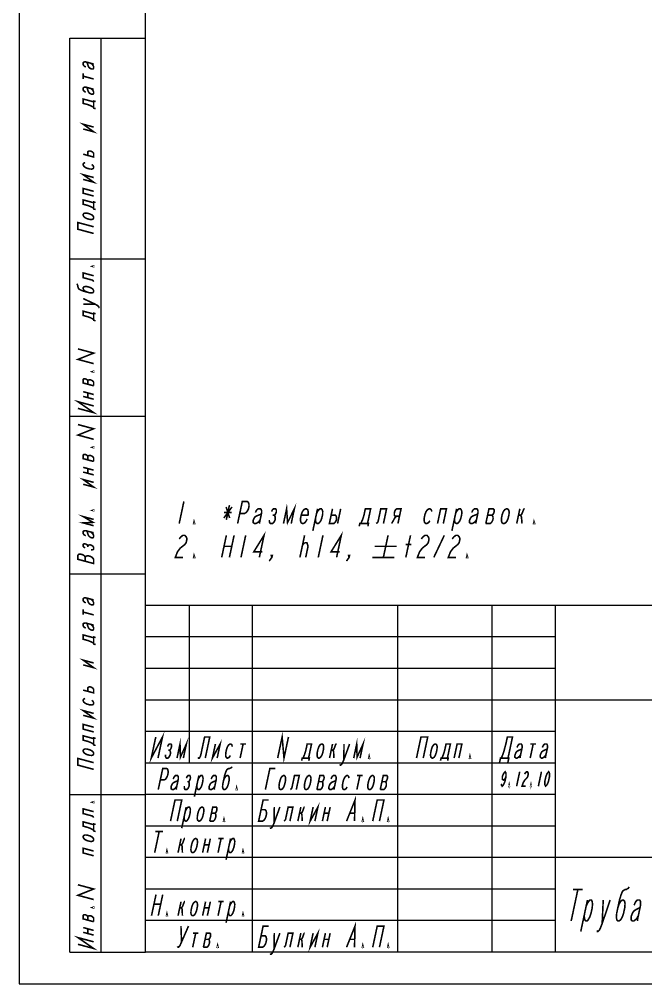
# Model space of a CAD drawing. Header units: millimetres. Extents: x 0 to 585, y 0 to 408.
# Drawn here: x 0 to 99.3, y 0 to 153 of the extents above; entities that cross this region are included whole.
import ezdxf

# ---------------------------------------------------------------- set-up
doc = ezdxf.new("R2010")
doc.units = ezdxf.units.MM
doc.header["$LTSCALE"] = 19.36
doc.layers.get('0').update_dxf_attribs({"linetype": 'CONTINUOUS'})

msp = doc.modelspace()

# ---------------------------------------------------------------- linework, layer by layer
at = {"color": 7, "linetype": 'Continuous'}
for p, q in [((0, 297), (0, 0)), ((20, 5), (20, 292.3499)), ((8, 5), (8, 150)), ((8, 150), (20, 150)), ((13, 5), (13, 150)), ((20, 5), (20, 150)), ((8, 115), (20, 115)), ((8, 90), (20, 90)), ((8, 65), (20, 65)), ((205, 60), (20, 60)), ((20, 5), (20, 60)), ((27, 35), (27, 60)), ((37, 5), (37, 60)), ((60, 5), (60, 60)), ((75, 5), (75, 60)), ((85, 5), (85, 60)), ((85, 55), (20, 55)), ((85, 50), (20, 50)), ((205, 45), (20, 45)), ((85, 40), (20, 40)), ((85, 35), (20, 35)), ((8, 30), (20, 30)), ((85, 30), (20, 30)), ((85, 25), (20, 25)), ((205, 20), (20, 20)), ((85, 15), (20, 15)), ((85, 10), (20, 10)), ((8, 5), (20, 5)), ((205, 5), (20, 5)), ((205, 5), (20, 5)), ((0, 0), (210, 0))]:
    msp.add_line(p, q, dxfattribs=at)
at = {"color": 2, "linetype": 'Continuous', "const_width": 0.25}
for points in [[(10.5441, 145.3974), (10.3358, 145.5158), (10.2316, 145.6062), (10.1274, 145.7591), (10.1274, 146.0716), (10.2316, 146.1687), (10.3358, 146.2033), (10.5441, 146.2099), (11.6899, 145.9029), (11.7941, 145.9375)], [(10.6483, 146.182), (10.7524, 146.0916), (10.8566, 145.7512), (10.9608, 145.4733), (11.0649, 145.3204), (11.1691, 145.23), (11.3774, 145.1116), (11.4816, 145.0837), (11.6899, 145.0904), (11.7941, 145.25), (11.7941, 145.4375), (11.6899, 145.6529), (11.5858, 145.8058), (11.3774, 145.9867)], [(10.1274, 143.5091), (10.1274, 144.3841)], [(10.1274, 143.9466), (11.7941, 143.5)], [(10.5441, 141.3974), (10.3358, 141.5158), (10.2316, 141.6062), (10.1274, 141.7591), (10.1274, 142.0716), (10.2316, 142.1687), (10.3358, 142.2033), (10.5441, 142.2099), (11.6899, 141.9029), (11.7941, 141.9375)], [(10.6483, 142.182), (10.7524, 142.0916), (10.8566, 141.7512), (10.9608, 141.4733), (11.0649, 141.3204), (11.1691, 141.23), (11.3774, 141.1116), (11.4816, 141.0837), (11.6899, 141.0904), (11.7941, 141.25), (11.7941, 141.4375), (11.6899, 141.6529), (11.5858, 141.8058), (11.3774, 141.9866)], [(11.7941, 139), (11.5858, 139.1183), (11.3774, 139.2366), (10.8566, 139.4387), (10.1274, 139.6341), (10.1274, 140.3216), (11.7941, 139.875)], [(12.1066, 138.7913), (11.7941, 138.875), (11.7941, 140), (12.1066, 139.9163)], [(10.1274, 135.5716), (11.7941, 135.125), (10.1274, 136.3216), (11.7941, 135.875)], [(10.1274, 131.5716), (11.7941, 131.125), (11.7941, 131.6875), (11.6899, 131.8404), (11.5858, 131.9308), (11.3774, 132.0491), (11.2733, 132.0771), (11.0649, 132.0704), (10.9608, 132.0358), (10.8566, 131.9387), (10.8566, 131.3762)], [(10.4399, 130.2379), (10.2316, 130.1687), (10.1274, 130.0091), (10.1274, 129.8841), (10.2316, 129.6687), (10.4399, 129.4878), (10.7524, 129.3416), (11.1691, 129.23), (11.4816, 129.2087), (11.6899, 129.2779), (11.7941, 129.4375), (11.7941, 129.5625), (11.6899, 129.7779), (11.4816, 129.9587)], [(10.1274, 127.5716), (11.7941, 127.125), (10.1274, 128.3216), (11.7941, 127.875)], [(11.7941, 124.9375), (10.1274, 125.3841), (10.1274, 126.1341), (11.7941, 125.6875)], [(11.7941, 123), (11.5858, 123.1183), (11.3774, 123.2366), (10.8566, 123.4387), (10.1274, 123.6341), (10.1274, 124.3216), (11.7941, 123.875)], [(12.1066, 122.7913), (11.7941, 122.875), (11.7941, 124), (12.1066, 123.9163)], [(11.7941, 119), (9.2941, 119.6699), (9.2941, 120.7324), (11.7941, 120.0625)], [(10.7524, 121.3416), (10.4399, 121.4878), (10.2316, 121.6687), (10.1274, 121.8841), (10.1274, 122.0091), (10.2316, 122.1687), (10.4399, 122.2378), (10.7524, 122.2166), (11.1691, 122.105), (11.4816, 121.9587), (11.6899, 121.7779), (11.7941, 121.5625), (11.7941, 121.4375), (11.6899, 121.2779), (11.4816, 121.2087), (11.1691, 121.23), (10.7524, 121.3416)], [(11.7941, 113.8542), (11.7941, 113.7292), (11.5858, 113.785), (11.7941, 113.8542)], [(11.7941, 111.3542), (11.6899, 111.5071), (11.5858, 111.5975), (11.4816, 111.6254), (10.1274, 111.9882), (10.1274, 112.7382), (11.7941, 112.2917)], [(10.7524, 109.6958), (10.4399, 109.842), (10.2316, 110.0228), (10.1274, 110.2383), (10.1274, 110.3632), (10.2316, 110.5228), (10.4399, 110.592), (10.7524, 110.5708), (11.1691, 110.4591), (11.4816, 110.3129), (11.6899, 110.1321), (11.7941, 109.9167), (11.7941, 109.7917), (11.6899, 109.6321), (11.4816, 109.5629), (11.1691, 109.5841), (10.7524, 109.6958), (10.1274, 109.8633), (9.7108, 110.0374), (9.5024, 110.1557), (9.3983, 110.2461), (9.2941, 110.524), (9.2941, 110.649), (9.1899, 110.927), (9.0858, 111.0174)], [(12.5233, 107.2213), (12.6274, 107.2559), (12.6274, 107.3184), (12.5233, 107.4713), (12.4191, 107.5617), (12.0024, 107.7983), (10.1274, 108.6757)], [(10.1274, 107.8008), (12.0024, 107.7983)], [(11.7941, 105.3542), (11.5858, 105.4725), (11.3774, 105.5908), (10.8566, 105.7929), (10.1274, 105.9882), (10.1274, 106.6757), (11.7941, 106.2292)], [(12.1066, 105.1454), (11.7941, 105.2292), (11.7941, 106.3542), (12.1066, 106.2704)], [(11.7941, 98.3542), (9.2941, 99.024), (11.7941, 100.0208), (9.2941, 100.6907)], [(11.7941, 97.1458), (11.7941, 97.0208), (11.5858, 97.0767), (11.7941, 97.1458)], [(11.7941, 94.8333), (10.1274, 95.2799), (10.1274, 95.8424), (10.2316, 95.9395), (10.4399, 95.9462), (10.5441, 95.9183), (10.7524, 95.7999), (10.8566, 95.647), (10.8566, 95.0845)], [(11.7941, 94.8333), (11.7941, 95.3958), (11.6899, 95.5487), (11.5858, 95.6392), (11.3774, 95.7575), (11.2733, 95.7854), (11.0649, 95.7787), (10.9608, 95.7441), (10.8566, 95.647)], [(10.1274, 93.9049), (11.7941, 93.4583)], [(10.8566, 92.9595), (10.8566, 93.7095)], [(9.2941, 91.2532), (11.7941, 90.5833), (9.2941, 92.3157), (11.7941, 91.6458)], [(10.1274, 93.1549), (11.7941, 92.7083)], [(11.7941, 86.3542), (9.2941, 87.024), (11.7941, 88.0208), (9.2941, 88.6907)], [(11.7941, 85.1458), (11.7941, 85.0208), (11.5858, 85.0767), (11.7941, 85.1458)], [(11.7941, 82.8333), (10.1274, 83.2799), (10.1274, 83.8424), (10.2316, 83.9395), (10.4399, 83.9462), (10.5441, 83.9183), (10.7524, 83.7999), (10.8566, 83.647), (10.8566, 83.0845)], [(11.7941, 82.8333), (11.7941, 83.3958), (11.6899, 83.5487), (11.5858, 83.6392), (11.3774, 83.7575), (11.2733, 83.7854), (11.0649, 83.7787), (10.9608, 83.7441), (10.8566, 83.647)], [(10.1274, 81.9049), (11.7941, 81.4583)], [(10.1274, 81.1549), (11.7941, 80.7083)], [(10.8566, 80.9595), (10.8566, 81.7095)], [(10.1274, 79.2174), (11.7941, 78.7708), (10.1274, 79.9674), (11.7941, 79.5208)], [(26.0946, 76.4892), (25.3506, 72.9892)], [(34.9556, 74.5933), (35.7213, 74.5933), (35.982, 74.7392), (36.1971, 75.0308), (36.3356, 75.3225), (36.4286, 75.76), (36.4141, 76.0517), (36.3229, 76.3433), (36.1242, 76.4892), (35.3586, 76.4892), (34.6147, 72.9892)], [(11.7941, 75.1458), (11.7941, 75.0208), (11.5858, 75.0767), (11.7941, 75.1458)], [(32.4272, 73.8642), (33.7179, 75.6142)], [(32.7992, 75.6142), (33.346, 73.8642)], [(33.3206, 75.9058), (32.8246, 73.5725)], [(37.4366, 74.7392), (37.5752, 75.0308), (37.6827, 75.1767), (37.8669, 75.3225), (38.2497, 75.3225), (38.3718, 75.1767), (38.4174, 75.0308), (38.4319, 74.7392), (38.091, 73.135), (38.1365, 72.9892)], [(39.9942, 74.885), (40.1328, 75.1767), (40.3169, 75.3225), (40.6231, 75.3225), (40.7453, 75.1767), (40.7598, 74.885), (40.7288, 74.7392), (40.5903, 74.4475), (40.4061, 74.3017), (40.1765, 74.3017)], [(41.8881, 72.9892), (42.3841, 75.3225), (42.5316, 73.135), (43.6091, 75.3225), (43.1131, 72.9892)], [(45.6415, 73.7183), (45.503, 73.4267), (45.2878, 73.135), (45.0272, 72.9892), (44.874, 72.9892), (44.6753, 73.135), (44.5842, 73.4267), (44.6006, 73.8642), (44.7246, 74.4475), (44.8942, 74.885), (45.1093, 75.1767), (45.37, 75.3225), (45.5231, 75.3225), (45.7218, 75.1767), (45.8129, 74.885), (45.7965, 74.4475), (45.7655, 74.3017), (44.6936, 74.3017)], [(47.2841, 75.3225), (46.5401, 71.8225)], [(47.1291, 74.5933), (47.2676, 74.885), (47.4828, 75.1767), (47.6669, 75.3225), (47.8966, 75.3225), (48.0187, 75.1767), (48.1098, 74.885), (48.0934, 74.4475), (47.9694, 73.8642), (47.7998, 73.4267), (47.5847, 73.135), (47.4006, 72.9892), (47.2475, 72.9892), (47.0488, 73.135), (46.9577, 73.4267), (46.9431, 73.7183)], [(49.6575, 75.3225), (49.1615, 72.9892), (49.8506, 72.9892), (50.0347, 73.135), (50.1423, 73.2808), (50.2808, 73.5725), (50.3118, 73.7183), (50.2973, 74.01), (50.2517, 74.1558), (50.1296, 74.3017), (49.4405, 74.3017)], [(50.9591, 75.3225), (50.4631, 72.9892)], [(54.1381, 72.9892), (54.2767, 73.2808), (54.4152, 73.5725), (54.6468, 74.3017), (54.8638, 75.3225), (55.7059, 75.3225), (55.21, 72.9892)], [(56.5881, 72.9892), (56.7722, 73.135), (56.8798, 73.2808), (56.9108, 73.4267), (57.3138, 75.3225), (58.2325, 75.3225), (57.7365, 72.9892)], [(60.0334, 72.9892), (60.5294, 75.3225), (59.8403, 75.3225), (59.6562, 75.1767), (59.5176, 74.885), (59.4556, 74.5933), (59.4702, 74.3017), (59.5923, 74.1558), (60.2814, 74.1558)], [(65.4129, 74.885), (65.3218, 75.1767), (65.1231, 75.3225), (64.97, 75.3225), (64.7093, 75.1767), (64.4942, 74.885), (64.3246, 74.4475), (64.2006, 73.8642), (64.1842, 73.4267), (64.2753, 73.135), (64.474, 72.9892), (64.6272, 72.9892), (64.8878, 73.135), (65.103, 73.4267)], [(66.3115, 72.9892), (66.8075, 75.3225), (67.7263, 75.3225), (67.2303, 72.9892)], [(69.3341, 75.3225), (68.5901, 71.8225)], [(69.1791, 74.5933), (69.3176, 74.885), (69.5328, 75.1767), (69.7169, 75.3225), (69.9466, 75.3225), (70.0687, 75.1767), (70.1598, 74.885), (70.1434, 74.4475), (70.0194, 73.8642), (69.8498, 73.4267), (69.6347, 73.135), (69.4506, 72.9892), (69.2975, 72.9892), (69.0988, 73.135), (69.0077, 73.4267), (68.9931, 73.7183)], [(71.7366, 74.7392), (71.8752, 75.0308), (71.9827, 75.1767), (72.1669, 75.3225), (72.5497, 75.3225), (72.6718, 75.1767), (72.7174, 75.0308), (72.732, 74.7392), (72.391, 73.135), (72.4365, 72.9892)], [(73.9678, 72.9892), (74.4638, 75.3225), (75.1528, 75.3225), (75.2749, 75.1767), (75.2895, 74.885), (75.2585, 74.7392), (75.12, 74.4475), (74.9358, 74.3017), (74.2468, 74.3017)], [(76.5746, 74.4475), (76.7442, 74.885), (76.9593, 75.1767), (77.22, 75.3225), (77.3731, 75.3225), (77.5718, 75.1767), (77.6629, 74.885), (77.6465, 74.4475), (77.5225, 73.8642), (77.353, 73.4267), (77.1378, 73.135), (76.8772, 72.9892), (76.724, 72.9892), (76.5254, 73.135), (76.4342, 73.4267), (76.4506, 73.8642), (76.5746, 74.4475)], [(79.3637, 75.3225), (78.8678, 72.9892)], [(79.1468, 74.3017), (79.453, 74.3017), (79.6371, 74.4475), (79.7757, 74.7392), (79.9453, 75.1767), (80.0528, 75.3225), (80.1294, 75.3225)], [(11.7941, 72.6458), (10.1274, 73.0924), (11.6899, 73.1737), (10.1274, 74.0924), (11.7941, 73.6458)], [(27.8006, 72.9892), (27.6475, 72.9892), (27.7095, 73.2808), (27.8006, 72.9892)], [(32.4601, 74.7392), (33.6851, 74.7392)], [(38.401, 74.5933), (38.2934, 74.4475), (37.8796, 74.3017), (37.5423, 74.1558), (37.3582, 74.01), (37.2506, 73.8642), (37.1121, 73.5725), (37.0811, 73.4267), (37.0957, 73.135), (37.2943, 72.9892), (37.524, 72.9892), (37.7847, 73.135), (37.9688, 73.2808), (38.184, 73.5725)], [(39.6387, 73.5725), (39.6532, 73.2808), (39.6988, 73.135), (39.8209, 72.9892), (40.1272, 72.9892), (40.3113, 73.135), (40.4188, 73.2808), (40.5574, 73.5725), (40.5884, 73.7183), (40.5738, 74.01), (40.5283, 74.1558), (40.4061, 74.3017)], [(59.0381, 72.9892), (59.5303, 73.8642), (59.6379, 74.01), (59.822, 74.1558)], [(72.7009, 74.5933), (72.5934, 74.4475), (72.1796, 74.3017), (71.8423, 74.1558), (71.6582, 74.01), (71.5506, 73.8642), (71.4121, 73.5725), (71.3811, 73.4267), (71.3957, 73.135), (71.5943, 72.9892), (71.824, 72.9892), (72.0847, 73.135), (72.2688, 73.2808), (72.484, 73.5725)], [(73.9678, 72.9892), (74.6568, 72.9892), (74.841, 73.135), (74.9485, 73.2808), (75.0871, 73.5725), (75.1181, 73.7183), (75.1035, 74.01), (75.058, 74.1558), (74.9358, 74.3017)], [(79.453, 74.3017), (79.5751, 74.1558), (79.6207, 74.01), (79.71, 72.9892)], [(81.7006, 72.9892), (81.5475, 72.9892), (81.6095, 73.2808), (81.7006, 72.9892)], [(10.5441, 71.0433), (10.3358, 71.1616), (10.2316, 71.252), (10.1274, 71.4049), (10.1274, 71.7174), (10.2316, 71.8145), (10.3358, 71.8491), (10.5441, 71.8558), (11.6899, 71.5487), (11.7941, 71.5833)], [(10.6483, 71.8279), (10.7524, 71.7374), (10.8566, 71.397), (10.9608, 71.1191), (11.0649, 70.9662), (11.1691, 70.8758), (11.3774, 70.7575), (11.4816, 70.7296), (11.6899, 70.7362), (11.7941, 70.8958), (11.7941, 71.0833), (11.6899, 71.2987), (11.5858, 71.4517), (11.3774, 71.6325)], [(53.892, 72.5517), (53.985, 72.9892), (55.3631, 72.9892), (55.2701, 72.5517)], [(25.3581, 70.5385), (25.5732, 70.8302), (25.9414, 71.1219), (26.2477, 71.1219), (26.4919, 70.8302), (26.5831, 70.5385), (26.4591, 69.9552), (26.2439, 69.6635), (25.8757, 69.3719), (25.5074, 69.0802), (25.0772, 68.4969), (24.7381, 67.6219), (25.9631, 67.6219)], [(32.8321, 71.1219), (32.0881, 67.6219)], [(34.057, 71.1219), (33.3131, 67.6219)], [(35.8945, 71.1219), (35.1506, 67.6219)], [(38.06, 67.6219), (38.8039, 71.1219), (37.1741, 68.4969), (38.5522, 68.4969)], [(44.4912, 67.6219), (45.2352, 71.1219)], [(48.1445, 71.1219), (47.4006, 67.6219)], [(50.31, 67.6219), (51.0539, 71.1219), (49.4241, 68.4969), (50.8022, 68.4969)], [(58.4695, 71.1219), (57.7256, 67.6219)], [(61.2839, 67.6219), (62.0279, 71.1219)], [(63.7414, 70.5385), (63.9565, 70.8302), (64.3247, 71.1219), (64.631, 71.1219), (64.8753, 70.8302), (64.9664, 70.5385), (64.8424, 69.9552), (64.6273, 69.6635), (64.259, 69.3719), (63.8908, 69.0802), (63.4605, 68.4969), (63.1214, 67.6219), (64.3464, 67.6219)], [(65.7246, 67.6219), (67.3873, 71.1219)], [(68.6414, 70.5385), (68.8565, 70.8302), (69.2248, 71.1219), (69.531, 71.1219), (69.7753, 70.8302), (69.8664, 70.5385), (69.7424, 69.9552), (69.5273, 69.6635), (69.159, 69.3719), (68.7908, 69.0802), (68.3605, 68.4969), (68.0214, 67.6219), (69.2464, 67.6219)], [(10.4399, 69.1337), (10.2316, 69.252), (10.1274, 69.4049), (10.1274, 69.6549), (10.2316, 69.752), (10.4399, 69.7587), (10.5441, 69.7308), (10.7524, 69.6124), (10.8566, 69.4595), (10.8566, 69.272)], [(11.3774, 68.82), (11.5858, 68.8267), (11.6899, 68.8612), (11.7941, 68.9583), (11.7941, 69.2083), (11.6899, 69.3612), (11.5858, 69.4517), (11.3774, 69.57), (11.2733, 69.5979), (11.0649, 69.5912), (10.9608, 69.5566), (10.8566, 69.4595)], [(32.4601, 69.3719), (33.6851, 69.3719)], [(44.8632, 69.3719), (44.9252, 69.6635), (45.2934, 69.9552)], [(45.2934, 69.9552), (45.5997, 69.9552), (45.782, 69.3719), (45.41, 67.6219)], [(56.3476, 69.3719), (59.8476, 69.3719)], [(61.2585, 69.6635), (62.1773, 69.6635)], [(10.4399, 67.0087), (10.4399, 67.6337), (10.3358, 67.8491), (10.2316, 67.9395), (10.0233, 68.0578), (9.7108, 68.1416), (9.5024, 68.1349), (9.3983, 68.1003), (9.2941, 67.9407), (9.2941, 67.3157), (11.7941, 66.6458), (11.7941, 67.2708), (11.6899, 67.4862), (11.4816, 67.6671), (11.2733, 67.7854), (10.9608, 67.8691), (10.7524, 67.8624), (10.5441, 67.7933), (10.4399, 67.6337)], [(27.8006, 67.6219), (27.6475, 67.6219), (27.7095, 67.9135), (27.8006, 67.6219)], [(40.0506, 67.6219), (39.9595, 67.9135), (40.1126, 67.9135), (40.0506, 67.6219), (39.6204, 67.0385)], [(52.3006, 67.6219), (52.2095, 67.9135), (52.3626, 67.9135), (52.3006, 67.6219), (51.8704, 67.0385)], [(55.9756, 67.6219), (59.4756, 67.6219)], [(71.0839, 67.6219), (70.9308, 67.6219), (70.9928, 67.9135), (71.0839, 67.6219)], [(10.5441, 60.3974), (10.3358, 60.5158), (10.2316, 60.6062), (10.1274, 60.7591), (10.1274, 61.0716), (10.2316, 61.1687), (10.3358, 61.2033), (10.5441, 61.2099), (11.6899, 60.9029), (11.7941, 60.9375)], [(10.6483, 61.182), (10.7524, 61.0916), (10.8566, 60.7512), (10.9608, 60.4733), (11.0649, 60.3204), (11.1691, 60.23), (11.3774, 60.1116), (11.4816, 60.0837), (11.6899, 60.0904), (11.7941, 60.25), (11.7941, 60.4375), (11.6899, 60.6529), (11.5858, 60.8058), (11.3774, 60.9866)], [(10.1274, 58.5091), (10.1274, 59.3841)], [(10.1274, 58.9466), (11.7941, 58.5)], [(10.5441, 56.3974), (10.3358, 56.5158), (10.2316, 56.6062), (10.1274, 56.7591), (10.1274, 57.0716), (10.2316, 57.1687), (10.3358, 57.2033), (10.5441, 57.2099), (11.6899, 56.9029), (11.7941, 56.9375)], [(10.6483, 57.182), (10.7524, 57.0916), (10.8566, 56.7512), (10.9608, 56.4733), (11.0649, 56.3204), (11.1691, 56.23), (11.3774, 56.1116), (11.4816, 56.0837), (11.6899, 56.0904), (11.7941, 56.25), (11.7941, 56.4375), (11.6899, 56.6529), (11.5858, 56.8058), (11.3774, 56.9866)], [(11.7941, 54), (11.5858, 54.1183), (11.3774, 54.2366), (10.8566, 54.4387), (10.1274, 54.6341), (10.1274, 55.3216), (11.7941, 54.875)], [(12.1066, 53.7913), (11.7941, 53.875), (11.7941, 55), (12.1066, 54.9163)], [(10.1274, 50.5716), (11.7941, 50.125), (10.1274, 51.3216), (11.7941, 50.875)], [(10.1274, 46.5716), (11.7941, 46.125), (11.7941, 46.6875), (11.6899, 46.8404), (11.5858, 46.9308), (11.3774, 47.0491), (11.2733, 47.0771), (11.0649, 47.0704), (10.9608, 47.0358), (10.8566, 46.9387), (10.8566, 46.3762)], [(10.4399, 45.2378), (10.2316, 45.1687), (10.1274, 45.0091), (10.1274, 44.8841), (10.2316, 44.6687), (10.4399, 44.4878), (10.7524, 44.3416), (11.1691, 44.23), (11.4816, 44.2087), (11.6899, 44.2779), (11.7941, 44.4375), (11.7941, 44.5625), (11.6899, 44.7779), (11.4816, 44.9587)], [(10.1274, 42.5716), (11.7941, 42.125), (10.1274, 43.3216), (11.7941, 42.875)], [(11.7941, 39.9375), (10.1274, 40.3841), (10.1274, 41.1341), (11.7941, 40.6875)], [(21.6367, 39.1376), (20.9247, 35.7876), (22.7046, 39.1376), (21.9925, 35.7876)], [(40.9625, 35.7876), (41.6746, 39.1376), (41.9675, 35.7876), (42.6796, 39.1376)], [(11.7941, 38), (11.5858, 38.1183), (11.3774, 38.2366), (10.8566, 38.4387), (10.1274, 38.6341), (10.1274, 39.3216), (11.7941, 38.875)], [(12.1066, 37.7913), (11.7941, 37.875), (11.7941, 39), (12.1066, 38.9163)], [(25.0075, 35.7876), (25.4822, 38.0209), (25.5397, 35.9272), (26.4872, 38.0209), (26.0125, 35.7876)], [(28.3865, 35.9272), (28.4197, 35.7876), (28.5453, 35.7876), (28.6378, 35.9272), (28.7599, 36.2063), (29.383, 39.1376), (30.1996, 39.1376), (29.4875, 35.7876)], [(31.0928, 38.0209), (30.6181, 35.7876), (31.8466, 38.0209), (31.3719, 35.7876)], [(53.0225, 35.7876), (53.4972, 38.0209), (53.5547, 35.9272), (54.5022, 38.0209), (54.0275, 35.7876)], [(62.9775, 35.7876), (63.6896, 39.1376), (64.7574, 39.1376), (64.0453, 35.7876)], [(76.4197, 35.7876), (76.664, 36.3459), (76.8455, 36.9042), (77.1753, 38.1605), (77.383, 39.1376), (78.1996, 39.1376), (77.4875, 35.7876)], [(10.7524, 36.3416), (10.4399, 36.4878), (10.2316, 36.6687), (10.1274, 36.8841), (10.1274, 37.0091), (10.2316, 37.1687), (10.4399, 37.2378), (10.7524, 37.2166), (11.1691, 37.105), (11.4816, 36.9587), (11.6899, 36.7779), (11.7941, 36.5625), (11.7941, 36.4375), (11.6899, 36.2779), (11.4816, 36.2087), (11.1691, 36.23), (10.7524, 36.3416)], [(23.179, 36.3459), (23.1825, 36.0667), (23.2156, 35.9272), (23.3116, 35.7876), (23.5628, 35.7876), (23.7181, 35.9272), (23.8106, 36.0667), (23.9327, 36.3459), (23.9624, 36.4855), (23.9589, 36.7647), (23.9258, 36.9042), (23.8298, 37.0438)], [(23.5088, 37.6022), (23.631, 37.8813), (23.7863, 38.0209), (24.0375, 38.0209), (24.1335, 37.8813), (24.1369, 37.6022), (24.1073, 37.4626), (23.9851, 37.1834), (23.8298, 37.0438), (23.6414, 37.0438)], [(33.7676, 37.6022), (33.7013, 37.8813), (33.5425, 38.0209), (33.4169, 38.0209), (33.1988, 37.8813), (33.0138, 37.6022), (32.862, 37.1834), (32.7433, 36.6251), (32.7171, 36.2063), (32.7834, 35.9272), (32.9422, 35.7876), (33.0678, 35.7876), (33.2859, 35.9272), (33.4709, 36.2063)], [(35.4897, 38.0209), (35.015, 35.7876)], [(35.05, 38.0209), (35.9294, 38.0209)], [(44.9825, 35.7876), (45.1047, 36.0667), (45.2268, 36.3459), (45.438, 37.0438), (45.6456, 38.0209), (46.3366, 38.0209), (45.8619, 35.7876)], [(47.352, 37.1834), (47.5038, 37.6022), (47.6888, 37.8813), (47.9069, 38.0209), (48.0325, 38.0209), (48.1913, 37.8813), (48.2576, 37.6022), (48.2314, 37.1834), (48.1127, 36.6251), (47.9609, 36.2063), (47.7759, 35.9272), (47.5578, 35.7876), (47.4322, 35.7876), (47.2734, 35.9272), (47.2071, 36.2063), (47.2333, 36.6251), (47.352, 37.1834)], [(49.6656, 38.0209), (49.1909, 35.7876)], [(49.458, 37.0438), (49.5836, 37.0438), (49.7092, 37.0438), (49.8645, 37.1834), (49.9867, 37.4626), (50.1385, 37.8813), (50.231, 38.0209), (50.2938, 38.0209)], [(49.7092, 37.0438), (49.8052, 36.9042), (49.8383, 36.7647), (49.8819, 35.7876)], [(50.8676, 34.8105), (50.9008, 34.6709), (50.9636, 34.6709), (51.1189, 34.8105), (51.2114, 34.9501), (51.4557, 35.5084), (52.3666, 38.0209)], [(51.4872, 38.0209), (51.4557, 35.5084)], [(65.347, 37.1834), (65.4988, 37.6022), (65.6838, 37.8813), (65.9019, 38.0209), (66.0275, 38.0209), (66.1863, 37.8813), (66.2526, 37.6022), (66.2264, 37.1834), (66.1077, 36.6251), (65.9559, 36.2063), (65.7709, 35.9272), (65.5528, 35.7876), (65.4272, 35.7876), (65.2684, 35.9272), (65.2021, 36.2063), (65.2283, 36.6251), (65.347, 37.1834)], [(66.9975, 35.7876), (67.1197, 36.0667), (67.2418, 36.3459), (67.453, 37.0438), (67.6607, 38.0209), (68.3516, 38.0209), (67.8769, 35.7876)], [(68.9447, 35.7876), (69.4194, 38.0209), (70.1732, 38.0209), (69.6984, 35.7876)], [(79.6982, 37.323), (79.6058, 37.1834), (79.262, 37.0438), (78.9811, 36.9042), (78.8258, 36.7647), (78.7333, 36.6251), (78.6112, 36.3459), (78.5815, 36.2063), (78.585, 35.9272), (78.7438, 35.7876), (78.9322, 35.7876), (79.1503, 35.9272), (79.3056, 36.0667), (79.4905, 36.3459)], [(78.9113, 37.4626), (79.0335, 37.7417), (79.126, 37.8813), (79.2813, 38.0209), (79.5953, 38.0209), (79.6913, 37.8813), (79.7244, 37.7417), (79.7279, 37.4626), (79.4015, 35.9272), (79.4347, 35.7876)], [(81.4797, 38.0209), (81.005, 35.7876)], [(81.04, 38.0209), (81.9194, 38.0209)], [(83.7182, 37.323), (83.6258, 37.1834), (83.282, 37.0438), (83.0011, 36.9042), (82.8458, 36.7647), (82.7533, 36.6251), (82.6312, 36.3459), (82.6015, 36.2063), (82.605, 35.9272), (82.7637, 35.7876), (82.9522, 35.7876), (83.1703, 35.9272), (83.3256, 36.0667), (83.5106, 36.3459)], [(82.9313, 37.4626), (83.0535, 37.7417), (83.146, 37.8813), (83.3013, 38.0209), (83.6153, 38.0209), (83.7113, 37.8813), (83.7444, 37.7417), (83.7479, 37.4626), (83.4215, 35.9272), (83.4547, 35.7876)], [(11.7941, 34), (9.2941, 34.6699), (9.2941, 35.7324), (11.7941, 35.0625)], [(44.7679, 35.3688), (44.8569, 35.7876), (45.9875, 35.7876), (45.8985, 35.3688)], [(55.535, 35.7876), (55.4094, 35.7876), (55.4687, 36.0667), (55.535, 35.7876)], [(66.7829, 35.3688), (66.8719, 35.7876), (68.0025, 35.7876), (67.9135, 35.3688)], [(71.52, 35.7876), (71.3944, 35.7876), (71.4537, 36.0667), (71.52, 35.7876)], [(76.1457, 35.0897), (76.2941, 35.7876), (77.6131, 35.7876), (77.4648, 35.0897)], [(22.3567, 32.323), (22.9848, 32.323), (23.2029, 32.4626), (23.3879, 32.7417), (23.51, 33.0209), (23.599, 33.4397), (23.5956, 33.7188), (23.5293, 33.998), (23.3705, 34.1376), (22.7424, 34.1376), (22.0303, 30.7876)], [(32.377, 32.1834), (32.5288, 32.6022), (32.7138, 32.8813), (32.9319, 33.0209), (33.0575, 33.0209), (33.2163, 32.8813), (33.2826, 32.6022), (33.2564, 32.1834), (33.1377, 31.6251), (32.9859, 31.2063), (32.8009, 30.9272), (32.5828, 30.7876), (32.4572, 30.7876), (32.2984, 30.9272), (32.2321, 31.2063), (32.2583, 31.6251), (32.377, 32.1834), (32.555, 33.0209), (32.7365, 33.5792), (32.8587, 33.8584), (32.9511, 33.998), (33.2321, 34.1376), (33.3577, 34.1376), (33.6386, 34.2772), (33.7311, 34.4167)], [(39.0153, 30.7876), (39.7274, 34.1376), (40.6068, 34.1376)], [(77.1634, 32.8576), (77.0101, 32.4743), (76.7537, 32.2826), (76.5788, 32.4743), (76.5884, 32.8576), (76.7418, 33.241), (76.8544, 33.4326), (77.0389, 33.6243), (77.1419, 33.4326), (77.173, 33.241), (77.1634, 32.8576), (77.0005, 32.091), (76.8471, 31.7076), (76.7345, 31.516), (76.55, 31.3243), (76.447, 31.516), (76.4159, 31.7076)], [(79.3389, 33.6243), (78.85, 31.3243)], [(80.1199, 33.241), (80.2325, 33.4326), (80.417, 33.6243), (80.5607, 33.6243), (80.6638, 33.4326), (80.6949, 33.241), (80.6134, 32.8576), (80.5008, 32.666), (80.3163, 32.4743), (80.1318, 32.2826), (79.9066, 31.8993), (79.7125, 31.3243), (80.2875, 31.3243)], [(82.7889, 33.6243), (82.3, 31.3243)], [(83.45, 31.3243), (83.347, 31.516), (83.3159, 31.7076), (83.3255, 32.091), (83.4884, 32.8576), (83.6418, 33.241), (83.7544, 33.4326), (83.9389, 33.6243), (84.0419, 33.4326), (84.073, 33.241), (84.0634, 32.8576), (83.9005, 32.091), (83.7471, 31.7076), (83.6345, 31.516), (83.45, 31.3243)], [(25.1832, 32.323), (25.0908, 32.1834), (24.747, 32.0438), (24.4661, 31.9042), (24.3108, 31.7647), (24.2183, 31.6251), (24.0962, 31.3459), (24.0665, 31.2063), (24.07, 30.9272), (24.2288, 30.7876), (24.4172, 30.7876), (24.6353, 30.9272), (24.7906, 31.0667), (24.9755, 31.3459)], [(24.3963, 32.4626), (24.5185, 32.7417), (24.611, 32.8813), (24.7663, 33.0209), (25.0803, 33.0209), (25.1763, 32.8813), (25.2094, 32.7417), (25.2129, 32.4626), (24.8865, 30.9272), (24.9197, 30.7876)], [(26.169, 31.3459), (26.1725, 31.0667), (26.2056, 30.9272), (26.3016, 30.7876), (26.5528, 30.7876), (26.7081, 30.9272), (26.8006, 31.0667), (26.9227, 31.3459), (26.9524, 31.4855), (26.9489, 31.7647), (26.9158, 31.9042), (26.8198, 32.0438)], [(26.4988, 32.6022), (26.621, 32.8813), (26.7763, 33.0209), (27.0275, 33.0209), (27.1235, 32.8813), (27.127, 32.6022), (27.0973, 32.4626), (26.9751, 32.1834), (26.8198, 32.0438), (26.6314, 32.0438)], [(28.4722, 33.0209), (27.7601, 29.6709)], [(28.3239, 32.323), (28.446, 32.6022), (28.631, 32.8813), (28.7863, 33.0209), (28.9747, 33.0209), (29.0707, 32.8813), (29.137, 32.6022), (29.1108, 32.1834), (28.9921, 31.6251), (28.8403, 31.2063), (28.6553, 30.9272), (28.5, 30.7876), (28.3744, 30.7876), (28.2156, 30.9272), (28.1493, 31.2063), (28.1458, 31.4855)], [(31.2132, 32.323), (31.1208, 32.1834), (30.777, 32.0438), (30.4961, 31.9042), (30.3408, 31.7647), (30.2483, 31.6251), (30.1262, 31.3459), (30.0965, 31.2063), (30.1, 30.9272), (30.2587, 30.7876), (30.4472, 30.7876), (30.6653, 30.9272), (30.8206, 31.0667), (31.0056, 31.3459)], [(30.4263, 32.4626), (30.5485, 32.7417), (30.641, 32.8813), (30.7963, 33.0209), (31.1103, 33.0209), (31.2063, 32.8813), (31.2394, 32.7417), (31.2429, 32.4626), (30.9165, 30.9272), (30.9497, 30.7876)], [(41.322, 32.1834), (41.4738, 32.6022), (41.6588, 32.8813), (41.8769, 33.0209), (42.0025, 33.0209), (42.1613, 32.8813), (42.2276, 32.6022), (42.2014, 32.1834), (42.0827, 31.6251), (41.9309, 31.2063), (41.7459, 30.9272), (41.5278, 30.7876), (41.4022, 30.7876), (41.2434, 30.9272), (41.1771, 31.2063), (41.2033, 31.6251), (41.322, 32.1834)], [(42.9725, 30.7876), (43.1278, 30.9272), (43.2203, 31.0667), (43.2499, 31.2063), (43.6357, 33.0209), (44.3894, 33.0209), (43.9147, 30.7876)], [(45.342, 32.1834), (45.4938, 32.6022), (45.6788, 32.8813), (45.8969, 33.0209), (46.0225, 33.0209), (46.1813, 32.8813), (46.2476, 32.6022), (46.2214, 32.1834), (46.1027, 31.6251), (45.9509, 31.2063), (45.7659, 30.9272), (45.5478, 30.7876), (45.4222, 30.7876), (45.2634, 30.9272), (45.1971, 31.2063), (45.2233, 31.6251), (45.342, 32.1834)], [(47.1809, 30.7876), (47.6556, 33.0209), (48.221, 33.0209), (48.3169, 32.8813), (48.3204, 32.6022), (48.2907, 32.4626), (48.1686, 32.1834), (48.0133, 32.0438), (47.448, 32.0438)], [(47.1809, 30.7876), (47.7462, 30.7876), (47.9015, 30.9272), (47.994, 31.0667), (48.1162, 31.3459), (48.1458, 31.4855), (48.1424, 31.7647), (48.1092, 31.9042), (48.0133, 32.0438)], [(50.2082, 32.323), (50.1158, 32.1834), (49.772, 32.0438), (49.4911, 31.9042), (49.3358, 31.7647), (49.2433, 31.6251), (49.1212, 31.3459), (49.0915, 31.2063), (49.095, 30.9272), (49.2538, 30.7876), (49.4422, 30.7876), (49.6603, 30.9272), (49.8156, 31.0667), (50.0005, 31.3459)], [(49.4213, 32.4626), (49.5435, 32.7417), (49.636, 32.8813), (49.7913, 33.0209), (50.1053, 33.0209), (50.2013, 32.8813), (50.2344, 32.7417), (50.2379, 32.4626), (49.9115, 30.9272), (49.9447, 30.7876)], [(52.2776, 32.6022), (52.2113, 32.8813), (52.0525, 33.0209), (51.9269, 33.0209), (51.7088, 32.8813), (51.5238, 32.6022), (51.372, 32.1834), (51.2533, 31.6251), (51.2271, 31.2063), (51.2934, 30.9272), (51.4522, 30.7876), (51.5778, 30.7876), (51.7959, 30.9272), (51.9809, 31.2063)], [(53.9997, 33.0209), (53.525, 30.7876)], [(53.56, 33.0209), (54.4394, 33.0209)], [(55.392, 32.1834), (55.5438, 32.6022), (55.7288, 32.8813), (55.9469, 33.0209), (56.0725, 33.0209), (56.2313, 32.8813), (56.2976, 32.6022), (56.2714, 32.1834), (56.1527, 31.6251), (56.0009, 31.2063), (55.8159, 30.9272), (55.5978, 30.7876), (55.4722, 30.7876), (55.3134, 30.9272), (55.2471, 31.2063), (55.2733, 31.6251), (55.392, 32.1834)], [(57.2309, 30.7876), (57.7057, 33.0209), (58.271, 33.0209), (58.3669, 32.8813), (58.3704, 32.6022), (58.3407, 32.4626), (58.2186, 32.1834), (58.0633, 32.0438), (57.498, 32.0438)], [(57.2309, 30.7876), (57.7963, 30.7876), (57.9515, 30.9272), (58.044, 31.0667), (58.1662, 31.3459), (58.1958, 31.4855), (58.1924, 31.7647), (58.1592, 31.9042), (58.0633, 32.0438)], [(77.7, 31.3243), (77.6281, 31.3243), (77.6689, 31.516), (77.7, 31.3243)], [(81.15, 31.3243), (81.0781, 31.3243), (81.1189, 31.516), (81.15, 31.3243)], [(34.53, 30.7876), (34.4044, 30.7876), (34.4637, 31.0667), (34.53, 30.7876)], [(23.9775, 25.7876), (24.6896, 29.1376), (25.7574, 29.1376), (25.0453, 25.7876)], [(38.3332, 27.6022), (38.9613, 27.6022), (39.1201, 27.4626), (39.1864, 27.1834), (39.1899, 26.9042), (39.1008, 26.4855), (38.9787, 26.2063), (38.7937, 25.9272), (38.5756, 25.7876), (37.9475, 25.7876), (38.6596, 29.1376), (39.5389, 29.1376)], [(51.8919, 25.7876), (53.2321, 29.1376), (53.1481, 25.7876)], [(56.0375, 25.7876), (56.7496, 29.1376), (57.8174, 29.1376), (57.1053, 25.7876)], [(11.7941, 26.3542), (11.6899, 26.5071), (11.5858, 26.5975), (11.4816, 26.6254), (10.1274, 26.9882), (10.1274, 27.7382), (11.7941, 27.2917)], [(11.7941, 28.8542), (11.7941, 28.7292), (11.5858, 28.785), (11.7941, 28.8542)], [(26.4622, 28.0209), (25.7501, 24.6709)], [(26.3139, 27.323), (26.436, 27.6022), (26.621, 27.8813), (26.7763, 28.0209), (26.9647, 28.0209), (27.0607, 27.8813), (27.127, 27.6022), (27.1008, 27.1834), (26.9821, 26.6251), (26.8303, 26.2063), (26.6453, 25.9272), (26.49, 25.7876), (26.3644, 25.7876), (26.2056, 25.9272), (26.1393, 26.2063), (26.1358, 26.4855)], [(28.357, 27.1834), (28.5088, 27.6022), (28.6938, 27.8813), (28.9119, 28.0209), (29.0375, 28.0209), (29.1963, 27.8813), (29.2626, 27.6022), (29.2364, 27.1834), (29.1177, 26.6251), (28.9659, 26.2063), (28.7809, 25.9272), (28.5628, 25.7876), (28.4372, 25.7876), (28.2784, 25.9272), (28.2121, 26.2063), (28.2383, 26.6251), (28.357, 27.1834)], [(30.1959, 25.7876), (30.6706, 28.0209), (31.236, 28.0209), (31.3319, 27.8813), (31.3354, 27.6022), (31.3057, 27.4626), (31.1836, 27.1834), (31.0283, 27.0438), (30.463, 27.0438)], [(39.8126, 24.8105), (39.8458, 24.6709), (39.9086, 24.6709), (40.0639, 24.8105), (40.1564, 24.9501), (40.4007, 25.5084), (41.3116, 28.0209)], [(40.4322, 28.0209), (40.4007, 25.5084)], [(41.9675, 25.7876), (42.1228, 25.9272), (42.2153, 26.0667), (42.2449, 26.2063), (42.6306, 28.0209), (43.3844, 28.0209), (42.9097, 25.7876)], [(44.6406, 28.0209), (44.1659, 25.7876)], [(44.433, 27.0438), (44.5586, 27.0438), (44.6842, 27.0438), (44.8395, 27.1834), (44.9617, 27.4626), (45.1135, 27.8813), (45.206, 28.0209), (45.2688, 28.0209)], [(46.5878, 28.0209), (46.1131, 25.7876), (47.3416, 28.0209), (46.8669, 25.7876)], [(48.535, 28.0209), (48.0603, 25.7876)], [(49.2888, 28.0209), (48.8141, 25.7876)], [(30.1959, 25.7876), (30.7612, 25.7876), (30.9165, 25.9272), (31.009, 26.0667), (31.1312, 26.3459), (31.1608, 26.4855), (31.1574, 26.7647), (31.1242, 26.9042), (31.0283, 27.0438)], [(32.52, 25.7876), (32.3944, 25.7876), (32.4537, 26.0667), (32.52, 25.7876)], [(44.6842, 27.0438), (44.7802, 26.9042), (44.8133, 26.7647), (44.8569, 25.7876)], [(48.3273, 27.0438), (49.0811, 27.0438)], [(52.4101, 27.0438), (53.1639, 27.0438)], [(54.53, 25.7876), (54.4044, 25.7876), (54.4637, 26.0667), (54.53, 25.7876)], [(58.55, 25.7876), (58.4244, 25.7876), (58.4837, 26.0667), (58.55, 25.7876)], [(11.7941, 24.3542), (11.5858, 24.4725), (11.3774, 24.5908), (10.8566, 24.7929), (10.1274, 24.9882), (10.1274, 25.6757), (11.7941, 25.2292)], [(12.1066, 24.1454), (11.7941, 24.2292), (11.7941, 25.3542), (12.1066, 25.2704)], [(10.7524, 22.6958), (10.4399, 22.842), (10.2316, 23.0228), (10.1274, 23.2382), (10.1274, 23.3632), (10.2316, 23.5228), (10.4399, 23.592), (10.7524, 23.5708), (11.1691, 23.4591), (11.4816, 23.3129), (11.6899, 23.1321), (11.7941, 22.9167), (11.7941, 22.7917), (11.6899, 22.6321), (11.4816, 22.5629), (11.1691, 22.5841), (10.7524, 22.6958)], [(22.1771, 24.1376), (21.465, 20.7876)], [(21.5489, 24.1376), (22.8052, 24.1376)], [(25.6456, 23.0209), (25.1709, 20.7876)], [(25.438, 22.0438), (25.5636, 22.0438), (25.6892, 22.0438), (25.8445, 22.1834), (25.9667, 22.4626), (26.1185, 22.8813), (26.211, 23.0209), (26.2738, 23.0209)], [(27.352, 22.1834), (27.5038, 22.6022), (27.6888, 22.8813), (27.9069, 23.0209), (28.0325, 23.0209), (28.1913, 22.8813), (28.2576, 22.6022), (28.2314, 22.1834), (28.1127, 21.6251), (27.9609, 21.2063), (27.7759, 20.9272), (27.5578, 20.7876), (27.4322, 20.7876), (27.2734, 20.9272), (27.2071, 21.2063), (27.2333, 21.6251), (27.352, 22.1834)], [(29.54, 23.0209), (29.0653, 20.7876)], [(30.2938, 23.0209), (29.8191, 20.7876)], [(31.9897, 23.0209), (31.515, 20.7876)], [(31.55, 23.0209), (32.4294, 23.0209)], [(33.4972, 23.0209), (32.7852, 19.6709)], [(33.3489, 22.323), (33.471, 22.6022), (33.656, 22.8813), (33.8113, 23.0209), (33.9997, 23.0209), (34.0957, 22.8813), (34.162, 22.6022), (34.1358, 22.1834), (34.0171, 21.6251), (33.8653, 21.2063), (33.6803, 20.9272), (33.525, 20.7876), (33.3994, 20.7876), (33.2406, 20.9272), (33.1743, 21.2063), (33.1708, 21.4855)], [(11.7941, 20.2917), (10.1274, 20.7382), (10.1274, 21.4882), (11.7941, 21.0417)], [(23.475, 20.7876), (23.3494, 20.7876), (23.4087, 21.0667), (23.475, 20.7876)], [(25.6892, 22.0438), (25.7852, 21.9042), (25.8183, 21.7647), (25.8619, 20.7876)], [(29.3323, 22.0438), (30.0861, 22.0438)], [(35.535, 20.7876), (35.4094, 20.7876), (35.4687, 21.0667), (35.535, 20.7876)], [(11.7941, 13.3542), (9.2941, 14.024), (11.7941, 15.0208), (9.2941, 15.6907)], [(94.896, 12.0275), (95.1069, 12.6525), (95.3517, 13.0691), (95.6304, 13.2775), (95.7867, 13.2775), (95.9767, 13.0691), (96.0444, 12.6525), (95.9897, 12.0275), (95.8126, 11.1941), (95.6016, 10.5691), (95.3568, 10.1525), (95.0781, 9.9441), (94.9219, 9.9441), (94.7318, 10.1525), (94.6641, 10.5691), (94.7188, 11.1941), (94.896, 12.0275), (95.1616, 13.2775), (95.4169, 14.1108), (95.5836, 14.5275), (95.706, 14.7358), (96.0628, 14.9441), (96.219, 14.9441), (96.5758, 15.1525), (96.6982, 15.3608)], [(21.6746, 14.1376), (20.9625, 10.7876)], [(22.7424, 14.1376), (22.0303, 10.7876)], [(88.5628, 14.9441), (87.5, 9.9441)], [(87.7815, 14.9441), (89.344, 14.9441)], [(11.7941, 12.1458), (11.7941, 12.0208), (11.5858, 12.0767), (11.7941, 12.1458)], [(21.3482, 12.6022), (22.416, 12.6022)], [(25.6456, 13.0209), (25.1709, 10.7876)], [(25.438, 12.0438), (25.5636, 12.0438), (25.6892, 12.0438), (25.8445, 12.1834), (25.9667, 12.4626), (26.1185, 12.8813), (26.211, 13.0209), (26.2738, 13.0209)], [(27.352, 12.1834), (27.5038, 12.6022), (27.6888, 12.8813), (27.9069, 13.0209), (28.0325, 13.0209), (28.1913, 12.8813), (28.2576, 12.6022), (28.2314, 12.1834), (28.1127, 11.6251), (27.9609, 11.2063), (27.7759, 10.9272), (27.5578, 10.7876), (27.4322, 10.7876), (27.2734, 10.9272), (27.2071, 11.2063), (27.2333, 11.6251), (27.352, 12.1834)], [(29.54, 13.0209), (29.0653, 10.7876)], [(30.2938, 13.0209), (29.8191, 10.7876)], [(31.9897, 13.0209), (31.515, 10.7876)], [(31.55, 13.0209), (32.4294, 13.0209)], [(33.4972, 13.0209), (32.7852, 9.6709)], [(33.3489, 12.323), (33.471, 12.6022), (33.656, 12.8813), (33.8113, 13.0209), (33.9997, 13.0209), (34.0957, 12.8813), (34.162, 12.6022), (34.1358, 12.1834), (34.0171, 11.6251), (33.8653, 11.2063), (33.6803, 10.9272), (33.525, 10.7876), (33.3994, 10.7876), (33.2406, 10.9272), (33.1743, 11.2063), (33.1708, 11.4855)], [(90.0835, 13.2775), (89.0207, 8.2775)], [(89.8621, 12.2358), (90.0288, 12.6525), (90.2736, 13.0691), (90.4741, 13.2775), (90.7085, 13.2775), (90.8205, 13.0691), (90.8882, 12.6525), (90.8335, 12.0275), (90.6563, 11.1941), (90.4453, 10.5691), (90.2005, 10.1525), (90, 9.9441), (89.8438, 9.9441), (89.6537, 10.1525), (89.586, 10.5691), (89.5964, 10.9858)], [(91.6431, 8.4858), (91.677, 8.2775), (91.7551, 8.2775), (91.9556, 8.4858), (92.0781, 8.6941), (92.4114, 9.5275), (93.6773, 13.2775)], [(92.5835, 13.2775), (92.4114, 9.5275)], [(98.4559, 12.2358), (98.3335, 12.0275), (97.8985, 11.8191), (97.5418, 11.6108), (97.3412, 11.4025), (97.2188, 11.1941), (97.0521, 10.7775), (97.0078, 10.5691), (96.9974, 10.1525), (97.1875, 9.9441), (97.4219, 9.9441), (97.7005, 10.1525), (97.9011, 10.3608), (98.1459, 10.7775)], [(97.4845, 12.4441), (97.6512, 12.8608), (97.7736, 13.0691), (97.9741, 13.2775), (98.3648, 13.2775), (98.4767, 13.0691), (98.5106, 12.8608), (98.5001, 12.4441), (98.013, 10.1525), (98.0469, 9.9441)], [(11.7941, 9.8333), (10.1274, 10.2799), (10.1274, 10.8424), (10.2316, 10.9395), (10.4399, 10.9462), (10.5441, 10.9183), (10.7524, 10.7999), (10.8566, 10.647), (10.8566, 10.0845)], [(11.7941, 9.8333), (11.7941, 10.3958), (11.6899, 10.5487), (11.5858, 10.6392), (11.3774, 10.7575), (11.2733, 10.7854), (11.0649, 10.7787), (10.9608, 10.7441), (10.8566, 10.647)], [(23.475, 10.7876), (23.3494, 10.7876), (23.4087, 11.0667), (23.475, 10.7876)], [(25.6892, 12.0438), (25.7852, 11.9042), (25.8183, 11.7647), (25.8619, 10.7876)], [(29.3323, 12.0438), (30.0861, 12.0438)], [(35.535, 10.7876), (35.4094, 10.7876), (35.4687, 11.0667), (35.535, 10.7876)], [(25.075, 5.9272), (25.1709, 5.7876), (25.2337, 5.7876), (25.389, 5.9272), (25.4815, 6.0667), (26.8252, 9.1376)], [(25.6318, 9.1376), (25.7258, 6.6251)], [(38.3332, 7.6022), (38.9613, 7.6022), (39.1201, 7.4626), (39.1864, 7.1834), (39.1899, 6.9042), (39.1008, 6.4855), (38.9787, 6.2063), (38.7937, 5.9272), (38.5756, 5.7876), (37.9475, 5.7876), (38.6596, 9.1376), (39.5389, 9.1376)], [(51.8919, 5.7876), (53.2321, 9.1376), (53.1481, 5.7876)], [(56.0375, 5.7876), (56.7496, 9.1376), (57.8174, 9.1376), (57.1053, 5.7876)], [(10.1274, 8.9049), (11.7941, 8.4583)], [(10.1274, 8.1549), (11.7941, 7.7083)], [(10.8566, 7.9595), (10.8566, 8.7095)], [(27.9697, 8.0209), (27.495, 5.7876)], [(27.53, 8.0209), (28.4094, 8.0209)], [(29.1909, 5.7876), (29.6657, 8.0209), (30.231, 8.0209), (30.3269, 7.8813), (30.3304, 7.6022), (30.3007, 7.4626), (30.1786, 7.1834), (30.0233, 7.0438), (29.458, 7.0438)], [(39.8126, 4.8105), (39.8458, 4.6709), (39.9086, 4.6709), (40.0639, 4.8105), (40.1564, 4.9501), (40.4007, 5.5084), (41.3116, 8.0209)], [(40.4322, 8.0209), (40.4007, 5.5084)], [(41.9675, 5.7876), (42.1228, 5.9272), (42.2153, 6.0667), (42.2449, 6.2063), (42.6306, 8.0209), (43.3844, 8.0209), (42.9097, 5.7876)], [(44.6406, 8.0209), (44.1659, 5.7876)], [(44.433, 7.0438), (44.5586, 7.0438), (44.6842, 7.0438), (44.8395, 7.1834), (44.9617, 7.4626), (45.1135, 7.8813), (45.206, 8.0209), (45.2688, 8.0209)], [(46.5878, 8.0209), (46.1131, 5.7876), (47.3416, 8.0209), (46.8669, 5.7876)], [(48.535, 8.0209), (48.0603, 5.7876)], [(49.2888, 8.0209), (48.8141, 5.7876)], [(9.2941, 6.2532), (11.7941, 5.5833), (9.2941, 7.3157), (11.7941, 6.6458)], [(29.1909, 5.7876), (29.7563, 5.7876), (29.9115, 5.9272), (30.004, 6.0667), (30.1262, 6.3459), (30.1558, 6.4855), (30.1524, 6.7647), (30.1192, 6.9042), (30.0233, 7.0438)], [(31.515, 5.7876), (31.3894, 5.7876), (31.4487, 6.0667), (31.515, 5.7876)], [(44.6842, 7.0438), (44.7802, 6.9042), (44.8133, 6.7647), (44.8569, 5.7876)], [(48.3273, 7.0438), (49.0811, 7.0438)], [(52.4101, 7.0438), (53.1639, 7.0438)], [(54.53, 5.7876), (54.4044, 5.7876), (54.4637, 6.0667), (54.53, 5.7876)], [(58.55, 5.7876), (58.4244, 5.7876), (58.4837, 6.0667), (58.55, 5.7876)]]:
    msp.add_lwpolyline(points, dxfattribs=at)

doc.saveas('drawing.dxf')
